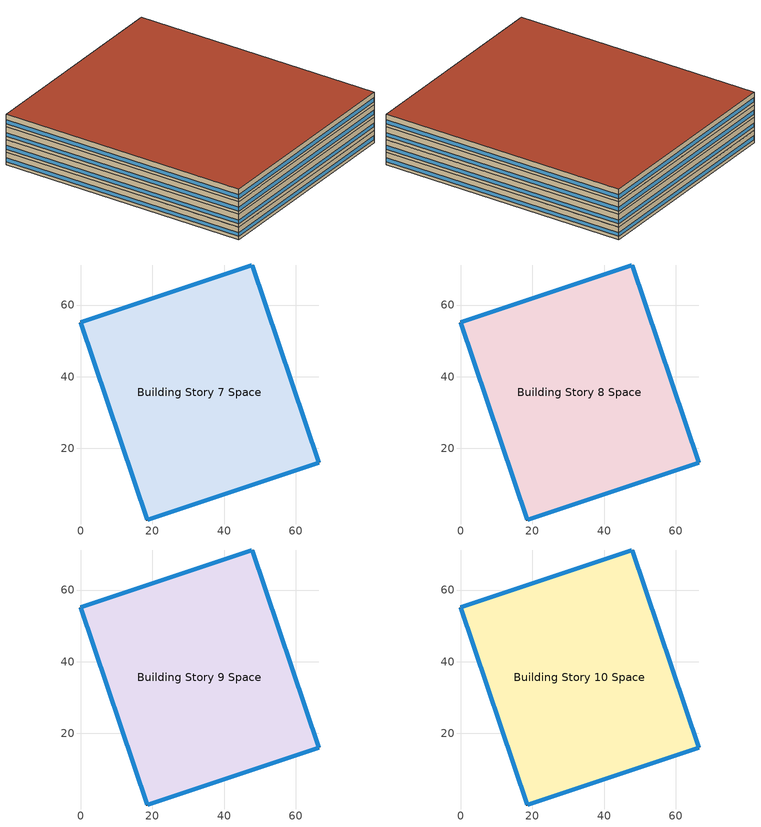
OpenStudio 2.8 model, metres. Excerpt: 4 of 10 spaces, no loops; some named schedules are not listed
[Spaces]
Building Story 7 Space
 floor adiabatic (LargeHotel Interior Floor): 66.46,16.05 18.65,0 0,55.14 47.81,71.19 z18
 wall outside: 18.65,0 66.46,16.05 47.81,71.19 0,55.14 18.65,0 z18:21
 window: 18.67,0.01 66.43,16.04 / 0.01,55.12 18.64,0.02 / 47.78,71.19 0.02,55.15 / 66.45,16.08 47.82,71.17 z18.76:19.66
 ceiling adiabatic (Typical IEAD Roof R-15.87): 47.81,71.19 0,55.14 18.65,0 66.46,16.05 z21
Building Story 8 Space
 floor adiabatic (LargeHotel Interior Floor): 66.46,16.05 18.65,0 0,55.14 47.81,71.19 z21
 wall outside: 18.65,0 66.46,16.05 47.81,71.19 0,55.14 18.65,0 z21:24
 window: 18.67,0.01 66.43,16.04 / 0.01,55.12 18.64,0.02 / 47.78,71.19 0.02,55.15 / 66.45,16.08 47.82,71.17 z21.76:22.66
 roof outside: 47.81,71.19 0,55.14 18.65,0 66.46,16.05 z24
Building Story 9 Space
 floor adiabatic (Typical Insulated Carpeted 6in Slab Floor): 66.46,16.05 18.65,0 0,55.14 47.81,71.19 z24
 wall outside: 18.65,0 66.46,16.05 47.81,71.19 0,55.14 18.65,0 z24:27
 window: 0.01,55.12 18.64,0.02 / 47.78,71.19 0.02,55.15 / 66.45,16.08 47.82,71.17 / 18.67,0.01 66.43,16.04 z24.76:25.66
 ceiling adiabatic (LargeHotel Interior Ceiling): 47.81,71.19 0,55.14 18.65,0 66.46,16.05 z27
Building Story 10 Space
 floor adiabatic (Typical Insulated Carpeted 6in Slab Floor): 66.46,16.05 18.65,0 0,55.14 47.81,71.19 z27
 wall outside: 18.65,0 66.46,16.05 47.81,71.19 0,55.14 18.65,0 z27:30
 window: 18.67,0.01 66.43,16.04 / 0.01,55.12 18.64,0.02 / 47.78,71.19 0.02,55.15 / 66.45,16.08 47.82,71.17 z27.76:28.66
 roof outside: 47.81,71.19 0,55.14 18.65,0 66.46,16.05 z30
shading: 47.81,71.19 0,55.14 18.65,0 66.46,16.05 z24
[Site]
Buffalo Niagara Intl Ap_NY_USA: Latitude {deg}=42.8197; Longitude {deg}=-78.8497; Time Zone {hr}=-5; Elevation {m}=215; Terrain=City
[Site:WaterMainsTemperature]
Calculation Method=Correlation; Annual Average Outdoor Air Temperature {C}=8.96667; Maximum Difference In Monthly Average Outdoor Air Temperatures {deltaC}=26.2
[SizingPeriod:DesignDay] Barometric Pressure {Pa}=98769; Sky Clearness=0; Rain Indicator=0; Snow Indicator=0; Day of Month=21; Daylight Saving Time Indicator=0; Humidity Indicating Type=Wetbulb; Dry-Bulb Temperature Range Modifier Type=DefaultMultipliers
Name | Maximum Dry-Bulb Temperature {C} | Daily Dry-Bulb Temperature Range {deltaC} | Humidity Indicating Conditions at Maximum Dry-Bulb | Wind Speed {m/s} | Wind Direction {deg} | Month | Day Type | Solar Model Indicator | ASHRAE Taub | ASHRAE Taud
Buffalo Niagara Intl Ap Ann Clg .4% Condns WB=>MDB | 27.8 | 9.3 | 23.8 | 5.7 | 240 | 7 | SummerDesignDay | ASHRAETau | 0.462 | 2.001
Buffalo Niagara Intl Ap Ann Clg .4% Condns DB=>MWB | 30.3 | 9.3 | 21.8 | 5.7 | 240 | 7 | SummerDesignDay | ASHRAETau | 0.462 | 2.001
Buffalo Niagara Intl Ap Ann Htg 99.6% Condns DB | -16.3 | 0 | -16.3 | 5.1 | 270 | 1 | WinterDesignDay | ASHRAEClearSky
[ClimateZones]
Climate Zone Institution Name 1=ASHRAE; Climate Zone Document Name 1=ANSI/ASHRAE Standard 169; Climate Zone Document Year 1=2006; Climate Zone Value 1=6A
[Site:GroundTemperature:BuildingSurface]
19.74, 19.69, 19.85, 20.06, 20.27, 20.46, 20.61, 20.65, 20.6, 20.38, 20.19, 19.9
[Building]
Hotel 1: Nominal Floor to Floor Height {m}=3; Default Construction Set=Res 90.1-2004 - LrgHotel - ASHRAE 169-2013-6A; Standards Number of Stories=10; Standards Number of Above Ground Stories=10; Standards Building Type=LargeHotel
[DefaultConstructionSet]
Res 90.1-2004 - LrgHotel - ASHRAE 169-2013-6A: Default Exterior Surface Constructions=Default Surface Constructions 1; Default Interior Surface Constructions=Default Surface Constructions 2; Default Ground Contact Surface Constructions=Default Surface Constructions 3; Default Exterior SubSurface Constructions=Default Sub Surface Constructions 1; Default Interior SubSurface Constructions=Default Sub Surface Constructions 2; Interior Partition Construction=Typical Interior Partition
[DefaultSurfaceConstructions]
Name | Floor Construction | Wall Construction | Roof Ceiling Construction
Default Surface Constructions 1 | Typical Insulated Exterior Mass Floor R-11.49 | Typical Insulated Exterior Mass Wall R-9.62 | Typical IEAD Roof R-15.87
Default Surface Constructions 2 | LargeHotel Interior Floor | LargeHotel Interior Wall | LargeHotel Interior Ceiling
Default Surface Constructions 3 | Typical Insulated Carpeted 6in Slab Floor | Typical Insulated Basement Mass Wall
[Construction]
Typical Insulated Exterior Mass Floor R-11.49: Typical Insulation R-8.93, 4 in. Normalweight Concrete Floor, Typical Carpet Pad
Typical Insulated Exterior Mass Wall R-9.62: 1IN Stucco, 8IN CONCRETE HW RefBldg, Typical Insulation R-7.23, 1/2IN Gypsum
Typical IEAD Roof R-15.87: Roof Membrane, Typical Insulation R-14.76, Metal Roof Surface
LargeHotel Interior Floor: Nonres_Floor_Insulation, 100mm Normalweight concrete floor, CP02 CARPET PAD
LargeHotel Interior Wall: G01 13mm gypsum board, G01 13mm gypsum board
LargeHotel Interior Ceiling: CP02 CARPET PAD, 100mm Normalweight concrete floor, Nonres_Floor_Insulation
Typical Insulated Carpeted 6in Slab Floor: 6 in. Normalweight Concrete Floor, Typical Carpet Pad
Typical Insulated Basement Mass Wall: 8 in. Concrete Block Basement Wall
U 0.57 SHGC 0.49 Dbl Blue 6mm/6mm Air: BLUE 6MM, AIR 6MM, CLEAR 6MM
Typical Insulated Metal Door R-1.43: F08 Metal surface, Typical Insulation R-0.58
Typical Overhead Door R-2.0: Typical Insulation R-1.15
U 1.17 SHGC 0.49 Simple Glazing Skylight U-1.17 SHGC 0.0: U 1.17 SHGC 0.49 Simple Glazing U-1.17 SHGC 0.0
Typical Interior Window: Clear 3mm
Typical Interior Door; Typical Interior Partition: G05 25mm wood
[Material:NoMass] Roughness=Smooth; Thermal Absorptance=0.9; Solar Absorptance=0.7
Name | Thermal Resistance {m2-K/W} | Visible Absorptance
Typical Insulation R-8.93 | 1.57183 | 0.7
Typical Carpet Pad; CP02 CARPET PAD | 0.21648 | 0.8
Typical Insulation R-7.23 | 1.27273 | 0.7
Typical Insulation R-14.76 | 2.59864 | 0.7
Nonres_Floor_Insulation | 2.88292 | 0.7
Typical Insulation R-0.58 | 0.101875 | 0.7
Typical Insulation R-1.15 | 0.202527 | 0.7
[Material]
Name | Roughness | Thickness {m} | Conductivity {W/m-K} | Density {kg/m3} | Specific Heat {J/kg-K} | Thermal Absorptance | Solar Absorptance | Visible Absorptance
4 in. Normalweight Concrete Floor | MediumRough | 0.1016 | 2.31 | 2322 | 832 | 0.9 | 0.7 | 0.7
1IN Stucco | Smooth | 0.0253 | 0.6918 | 1858 | 837 | 0.9 | 0.7 | 0.92
8IN CONCRETE HW RefBldg | Rough | 0.2032 | 1.311 | 2240 | 836.8 | 0.9 | 0.7 | 0.7
1/2IN Gypsum | Smooth | 0.0127 | 0.16 | 784.9 | 830 | 0.9 | 0.4 | 0.4
Roof Membrane | VeryRough | 0.0095 | 0.16 | 1121.29 | 1460 | 0.9 | 0.7 | 0.7
Metal Roof Surface; F08 Metal surface | Smooth | 0.0008 | 45.28 | 7824 | 500 | 0.9 | 0.7 | 0.7
100mm Normalweight concrete floor | MediumRough | 0.1016 | 2.31045 | 2322 | 832.557 |  | 0 | 0
G01 13mm gypsum board | Smooth | 0.0127 | 0.160031 | 800.001 | 1090.73 | 0.9 | 0.7 | 0.5
6 in. Normalweight Concrete Floor | MediumRough | 0.1524 | 2.31 | 2322 | 832 | 0.9 | 0.7 | 0.7
8 in. Concrete Block Basement Wall | MediumRough | 0.2032 | 1.326 | 1842 | 912 | 0.9 | 0.7 | 0.7
G05 25mm wood | MediumSmooth | 0.0254 | 0.15 | 608 | 1630 | 0.9 | 0.5 | 0.5
[DefaultSubSurfaceConstructions]
Name | Fixed Window Construction | Operable Window Construction | Door Construction | Glass Door Construction | Overhead Door Construction | Skylight Construction | Tubular Daylight Dome Construction | Tubular Daylight Diffuser Construction
Default Sub Surface Constructions 1 | U 0.57 SHGC 0.49 Dbl Blue 6mm/6mm Air | U 0.57 SHGC 0.49 Dbl Blue 6mm/6mm Air | Typical Insulated Metal Door R-1.43 | U 0.57 SHGC 0.49 Dbl Blue 6mm/6mm Air | Typical Overhead Door R-2.0 | U 1.17 SHGC 0.49 Simple Glazing Skylight U-1.17 SHGC 0.0 | Typical Interior Window | Typical Interior Window
Default Sub Surface Constructions 2 | Typical Interior Window | Typical Interior Window | Typical Interior Door
[WindowMaterial:Glazing] Optical Data Type=SpectralAverage; Infrared Transmittance at Normal Incidence=0; Front Side Infrared Hemispherical Emissivity=0.84; Back Side Infrared Hemispherical Emissivity=0.84; Conductivity {W/m-K}=0.9; Dirt Correction Factor for Solar and Visible Transmittance=1; Solar Diffusing=No
Name | Thickness {m} | Solar Transmittance at Normal Incidence | Front Side Solar Reflectance at Normal Incidence | Back Side Solar Reflectance at Normal Incidence | Visible Transmittance at Normal Incidence | Front Side Visible Reflectance at Normal Incidence | Back Side Visible Reflectance at Normal Incidence
BLUE 6MM | 0.006 | 0.48 | 0.05 | 0.05 | 0.57 | 0.06 | 0.06
CLEAR 6MM | 0.006 | 0.775 | 0.071 | 0.071 | 0.881 | 0.08 | 0.08
Clear 3mm | 0.003 | 0.837 | 0.075 | 0.075 | 0.898 | 0.081 | 0.081
[WindowMaterial:Gas]
AIR 6MM: Gas Type=Air; Thickness {m}=0.0063
[WindowMaterial:SimpleGlazingSystem]
U 1.17 SHGC 0.49 Simple Glazing U-1.17 SHGC 0.0: U-Factor {W/m2-K}=6.64357; Solar Heat Gain Coefficient=0.49; Visible Transmittance=0.38
[People:Definition] Number of People Calculation Method=People/Area; Fraction Radiant=0.3
Name | People per Space Floor Area {person/m2}
LargeHotel Retail People Definition | 0.161459
LargeHotel Lobby People Definition | 0.322917
LargeHotel Laundry People Definition | 0.0430556
LargeHotel Kitchen People Definition | 0.0538196
LargeHotel GuestRoom People Definition | 0.0384272
LargeHotel Corridor People Definition | 0.0107639
LargeHotel Storage People Definition | 0.0215278
LargeHotel Cafe People Definition; LargeHotel Banquet People Definition | 0.721182
[Lights:Definition] Design Level Calculation Method=Watts/Area; Fraction Radiant=0.7; Fraction Visible=0.2
Name | Watts per Space Floor Area {W/m2}
LargeHotel Retail Lights Definition; LargeHotel Mechanical Lights Definition | 16.1459
LargeHotel Lobby Lights Definition; LargeHotel GuestRoom Lights Definition | 11.8403
LargeHotel Laundry Lights Definition | 6.45835
LargeHotel Kitchen Lights Definition | 12.9167
LargeHotel Corridor Lights Definition | 5.38196
LargeHotel Storage Lights Definition | 8.61113
LargeHotel Cafe Lights Definition; LargeHotel Banquet Lights Definition | 13.9931
[ElectricEquipment:Definition] Design Level Calculation Method=Watts/Area
Name | Watts per Space Floor Area {W/m2} | Fraction Radiant | Fraction Latent | Fraction Lost
LargeHotel Retail Elec Equip Definition | 10.7639 | 0.5
LargeHotel Mechanical Elec Equip Definition; LargeHotel Cafe Elec Equip Definition | 5.38196 | 0.5
LargeHotel Lobby Elec Equip Definition | 8.07293 | 0.5
LargeHotel Laundry Elec Equip Definition | 61.6772 | 0.5
LargeHotel Kitchen Elec Equip Definition | 508.057 | 0.5 | 0.2 | 0.1
LargeHotel GuestRoom Elec Equip Definition | 6.74897 | 0.5
LargeHotel Storage Elec Equip Definition | 2.69098 | 0.5
LargeHotel Banquet Elec Equip Definition | 67.8234 | 0.5
Elevator Lift Motor 1 - pre-normalized value was 20370 W. | 6.93512 | 0 |  | 1
Elevator Fan 1 - pre-normalized value was 75 W. | 0.0254408 | 0.5
Elevator Lights 1 - pre-normalized value was 89 W. | 0.0302866 | 0.5
[DesignSpecification:OutdoorAir] Outdoor Air Method=Sum
Name | Outdoor Air Flow per Person {m3/s-person} | Outdoor Air Flow per Floor Area {m3/s-m2}
Blended OA | 0.00844505 | 0.000621586
Blended OA 1 | 0.0087795
Blended OA 2 | 0.00706215 | 1.71672e-05
Blended OA 8 | 0.00707921
[DefaultScheduleSet]
Story Mid8 Blended Space Type Schedule Set; Story Mid2 Blended Space Type Schedule Set; Story Ground Blended Space Type Schedule Set; Story Mid Blended Space Type Schedule Set
[GasEquipment:Definition] Design Level Calculation Method=Watts/Area
Name | Watts per Space Floor Area {W/m2} | Fraction Radiant | Fraction Latent | Fraction Lost
LargeHotel Laundry Gas Equip Definition | 536.28 | 0.5
LargeHotel Kitchen Gas Equip Definition | 2419.57 | 0.2 | 0.1 | 0.7
[SpaceInfiltration:DesignFlowRate] Schedule=Always On Discrete; Design Flow Rate Calculation Method=Flow/ExteriorArea; Constant Term Coefficient=0; Temperature Term Coefficient=0; Velocity Term Coefficient=0.224; Velocity Squared Term Coefficient=0
Name | Space or SpaceType | Flow per Exterior Surface Area {m3/s-m2}
LargeHotel Banquet A  - Story Ground Infiltration; LargeHotel Banquet C  - Story Ground Infiltration | Story Ground Blended Space Type | 7.40257e-05
LargeHotel Banquet A  - Story Mid Infiltration; LargeHotel Banquet C  - Story Mid Infiltration | Story Mid Blended Space Type | 0.000213646
LargeHotel Banquet A end_a - Story Mid Infiltration; LargeHotel Banquet C end_a - Story Mid Infiltration; LargeHotel Lobby A end_b - Story Mid Infiltration; LargeHotel Lobby C end_b - Story Mid Infiltration | Story Mid Blended Space Type | 3.20196e-05
LargeHotel Banquet B end_a - Story Mid Infiltration; LargeHotel Lobby B end_b - Story Mid Infiltration | Story Mid Blended Space Type | 5.20159e-05
LargeHotel Cafe A  - Story Ground Infiltration; LargeHotel Cafe C  - Story Ground Infiltration | Story Ground Blended Space Type | 7.01632e-05
LargeHotel Cafe A end_a - Story Ground Infiltration; LargeHotel Cafe C end_a - Story Ground Infiltration; LargeHotel Mechanical A end_b - Story Ground Infiltration; LargeHotel Mechanical C end_b - Story Ground Infiltration | Story Ground Blended Space Type | 3.20196e-05
LargeHotel Cafe B end_a - Story Ground Infiltration; LargeHotel Mechanical B end_b - Story Ground Infiltration | Story Ground Blended Space Type | 5.20159e-05
LargeHotel Corridor A  - Story Mid2 Infiltration; LargeHotel Corridor C  - Story Mid2 Infiltration | Story Mid2 Blended Space Type | 1.29568e-05
LargeHotel Corridor A end_b - Story Mid2 Infiltration; LargeHotel Corridor C end_b - Story Mid2 Infiltration; LargeHotel Lobby A end_a - Story Mid2 Infiltration; LargeHotel Lobby C end_a - Story Mid2 Infiltration | Story Mid2 Blended Space Type | 3.20196e-05
LargeHotel Corridor B end_b - Story Mid2 Infiltration; LargeHotel Lobby B end_a - Story Mid2 Infiltration | Story Mid2 Blended Space Type | 5.20159e-05
LargeHotel GuestRoom A  - Story Mid8 Infiltration; LargeHotel GuestRoom C  - Story Mid8 Infiltration | Story Mid8 Blended Space Type | 0.000396561
LargeHotel GuestRoom A end_a - Story Mid8 Infiltration; LargeHotel GuestRoom A end_b - Story Mid8 Infiltration; LargeHotel GuestRoom C end_a - Story Mid8 Infiltration; LargeHotel GuestRoom C end_b - Story Mid8 Infiltration | Story Mid8 Blended Space Type | 3.20196e-05
LargeHotel GuestRoom B end_a - Story Mid8 Infiltration; LargeHotel GuestRoom B end_b - Story Mid8 Infiltration | Story Mid8 Blended Space Type | 5.20159e-05
LargeHotel Kitchen A  - Story Ground Infiltration; LargeHotel Kitchen C  - Story Ground Infiltration | Story Ground Blended Space Type | 4.72394e-05
LargeHotel Laundry A  - Story Ground Infiltration; LargeHotel Laundry C  - Story Ground Infiltration | Story Ground Blended Space Type | 3.58189e-05
LargeHotel Lobby A  - Story Mid Infiltration; LargeHotel Lobby C  - Story Mid Infiltration | Story Mid Blended Space Type | 0.000182915
LargeHotel Lobby A  - Story Mid2 Infiltration; LargeHotel Lobby C  - Story Mid2 Infiltration | Story Mid2 Blended Space Type | 0.000383604
LargeHotel Mechanical A  - Story Ground Infiltration; LargeHotel Mechanical C  - Story Ground Infiltration | Story Ground Blended Space Type | 5.92618e-05
LargeHotel Retail A  - Story Ground Infiltration; LargeHotel Retail C  - Story Ground Infiltration | Story Ground Blended Space Type | 6.64466e-05
LargeHotel Storage A  - Story Ground Infiltration; LargeHotel Storage C  - Story Ground Infiltration | Story Ground Blended Space Type | 4.36056e-05
[ElectricEquipment]
Name | Electric Equipment Definition | Space or SpaceType | Schedule | Multiplier
13 Elevator Lift Motors | Elevator Lift Motor 1 - pre-normalized value was 20370 W. | Story Ground Blended Space Type | Elevator Schedule 1 | 13
13 Elevator Fans | Elevator Fan 1 - pre-normalized value was 75 W. | Story Ground Blended Space Type | Elevator Schedule 3 | 13
13 Elevator Lights | Elevator Lights 1 - pre-normalized value was 89 W. | Story Ground Blended Space Type | Elevator Schedule 2 | 13
LargeHotel Cafe Elec Equip 1 | LargeHotel Cafe Elec Equip Definition | Story Ground Blended Space Type | HotelLarge BLDG_EQUIP_SCH | 0.201066
LargeHotel Laundry Elec Equip 1 | LargeHotel Laundry Elec Equip Definition | Story Ground Blended Space Type | HotelLarge BLDG_EQUIP_SCH | 0.0835756
LargeHotel Storage Elec Equip 1 | LargeHotel Storage Elec Equip Definition | Story Ground Blended Space Type | HotelLarge BASEMENT_EQUIP_SCH | 0.101744
LargeHotel Kitchen Elec Equip 1 | LargeHotel Kitchen Elec Equip Definition | Story Ground Blended Space Type | HotelLarge Kitchen_Elec_Equip_SCH | 0.110223
LargeHotel Mechanical Elec Equip 1 | LargeHotel Mechanical Elec Equip Definition | Story Ground Blended Space Type | HotelLarge BASEMENT_EQUIP_SCH | 0.17563
LargeHotel Retail Elec Equip 1 | LargeHotel Retail Elec Equip Definition | Story Ground Blended Space Type | HotelLarge BLDG_EQUIP_SCH | 0.155039
LargeHotel Banquet Elec Equip 1 | LargeHotel Banquet Elec Equip Definition | Story Ground Blended Space Type | HotelLarge Kitchen_Elec_Equip_SCH | 0.172723
LargeHotel Lobby Elec Equip 1 | LargeHotel Lobby Elec Equip Definition | Story Mid Blended Space Type | HotelLarge BLDG_EQUIP_SCH | 0.464147
LargeHotel Banquet Elec Equip 2 | LargeHotel Banquet Elec Equip Definition | Story Mid Blended Space Type | HotelLarge Kitchen_Elec_Equip_SCH | 0.535853
LargeHotel Lobby Elec Equip 2 | LargeHotel Lobby Elec Equip Definition | Story Mid2 Blended Space Type | HotelLarge BLDG_EQUIP_SCH | 0.932413
LargeHotel GuestRoom Elec Equip 4 | LargeHotel GuestRoom Elec Equip Definition | Story Mid8 Blended Space Type | HotelLarge GuestRoom_Eqp_Sch_Base | 1
[Exterior:Lights:Definition]
Name | Design Level {W}
Parking Areas and Drives Def (W/ft^2) | 0.15
Building Facades Def (W/ft^2) | 0.2
Main Entries Def (W/ft) | 30
Other Doors Def (W/ft) | 20
Entry Canopies Def (W/ft^2) | 1.25
[Exterior:Lights] Control Option=AstronomicalClock
Name | Exterior Lights Definition | Schedule | Multiplier
Parking Areas and Drives | Parking Areas and Drives Def (W/ft^2) | Always On Discrete | 227289
Building Facades | Building Facades Def (W/ft^2) | Schedule Ruleset 1 | 9605.68
Main Entries | Main Entries Def (W/ft) | Always On Discrete | 50.5856
Other Doors | Other Doors Def (W/ft) | Always On Discrete | 28.7073
Entry Canopies | Entry Canopies Def (W/ft^2) | Always On Discrete | 1620
[ThermostatSetpoint:DualSetpoint] Heating Setpoint Temperature Schedule=HotelLarge HTGSETP_SCH; Cooling Setpoint Temperature Schedule=HotelLarge CLGSETP_SCH
Story Mid8 Blended Space Type Thermostat; Story Mid2 Blended Space Type Thermostat; Story Ground Blended Space Type Thermostat; Story Mid Blended Space Type Thermostat
[People] Activity Level Schedule=HotelLarge ACTIVITY_SCH; Work Efficiency Schedule=Work Efficiency Schedule; Clothing Insulation Schedule=Clothing Schedule; Air Velocity Schedule=Air Velocity Schedule
Name | People Definition | Space or SpaceType | Number of People Schedule | Multiplier
LargeHotel Cafe People 1 | LargeHotel Cafe People Definition | Story Ground Blended Space Type | HotelLarge BLDG_OCC_SCH | 0.201066
LargeHotel Laundry People 1 | LargeHotel Laundry People Definition | Story Ground Blended Space Type | HotelLarge LaundryRoom_Occ_Sch | 0.0835756
LargeHotel Storage People 1 | LargeHotel Storage People Definition | Story Ground Blended Space Type | HotelLarge BLDG_OCC_SCH | 0.101744
LargeHotel Kitchen People 1 | LargeHotel Kitchen People Definition | Story Ground Blended Space Type | HotelLarge BLDG_OCC_SCH | 0.110223
LargeHotel Retail People 1 | LargeHotel Retail People Definition | Story Ground Blended Space Type | HotelLarge BLDG_OCC_SCH | 0.155039
LargeHotel Banquet People 1 | LargeHotel Banquet People Definition | Story Ground Blended Space Type | HotelLarge MeetingRoom_Occ_Sch | 0.172723
LargeHotel Lobby People 1 | LargeHotel Lobby People Definition | Story Mid Blended Space Type | HotelLarge BLDG_OCC_SCH | 0.464147
LargeHotel Banquet People 2 | LargeHotel Banquet People Definition | Story Mid Blended Space Type | HotelLarge MeetingRoom_Occ_Sch | 0.535853
LargeHotel Lobby People 2 | LargeHotel Lobby People Definition | Story Mid2 Blended Space Type | HotelLarge BLDG_OCC_SCH | 0.932413
LargeHotel Corridor People 1 | LargeHotel Corridor People Definition | Story Mid2 Blended Space Type | HotelLarge BLDG_OCC_SCH | 0.0675872
LargeHotel GuestRoom People 4 | LargeHotel GuestRoom People Definition | Story Mid8 Blended Space Type | HotelLarge GuestRoom_Occ_Sch | 1
[Lights] Fraction Replaceable=1
Name | Lights Definition | Space or SpaceType | Schedule | Multiplier
LargeHotel Cafe Lights 1 | LargeHotel Cafe Lights Definition | Story Ground Blended Space Type | HotelLarge BLDG_LIGHT_SCH | 0.201066
LargeHotel Laundry Lights 1 | LargeHotel Laundry Lights Definition | Story Ground Blended Space Type | HotelLarge BLDG_LIGHT_SCH | 0.0835756
LargeHotel Storage Lights 1 | LargeHotel Storage Lights Definition | Story Ground Blended Space Type | HotelLarge BLDG_LIGHT_STORAGE_SCH | 0.101744
LargeHotel Kitchen Lights 1 | LargeHotel Kitchen Lights Definition | Story Ground Blended Space Type | HotelLarge BLDG_LIGHT_SCH | 0.110223
LargeHotel Mechanical Lights 1 | LargeHotel Mechanical Lights Definition | Story Ground Blended Space Type | HotelLarge BLDG_LIGHT_SCH | 0.17563
LargeHotel Retail Lights 1 | LargeHotel Retail Lights Definition | Story Ground Blended Space Type | HotelLarge BLDG_LIGHT_SCH | 0.155039
LargeHotel Banquet Lights 1 | LargeHotel Banquet Lights Definition | Story Ground Blended Space Type | HotelLarge BLDG_LIGHT_SCH | 0.172723
LargeHotel Lobby Lights 1 | LargeHotel Lobby Lights Definition | Story Mid Blended Space Type | HotelLarge BLDG_LIGHT_SCH | 0.464147
LargeHotel Banquet Lights 2 | LargeHotel Banquet Lights Definition | Story Mid Blended Space Type | HotelLarge BLDG_LIGHT_SCH | 0.535853
LargeHotel Lobby Lights 2 | LargeHotel Lobby Lights Definition | Story Mid2 Blended Space Type | HotelLarge BLDG_LIGHT_SCH | 0.932413
LargeHotel Corridor Lights 1 | LargeHotel Corridor Lights Definition | Story Mid2 Blended Space Type | HotelLarge BLDG_LIGHT_CORRIDOR_SCH | 0.0675872
LargeHotel GuestRoom Lights 4 | LargeHotel GuestRoom Lights Definition | Story Mid8 Blended Space Type | HotelLarge BLDG_LIGHT_GUESTROOM_SCH | 1
[GasEquipment] Space or SpaceType=Story Ground Blended Space Type
Name | Gas Equipment Definition | Schedule | Multiplier
LargeHotel Laundry Gas Equip 1 | LargeHotel Laundry Gas Equip Definition | HotelLarge BLDG_EQUIP_SCH | 0.0835756
LargeHotel Kitchen Gas Equip 1 | LargeHotel Kitchen Gas Equip Definition | HotelLarge Kitchen_Gas_Equip_SCH | 0.110223
[SpaceType] Standards Building Type=LargeHotel
Name | Default Schedule Set | Design Specification Outdoor Air Object | Standards Space Type
Story Ground Blended Space Type | Story Ground Blended Space Type Schedule Set | Blended OA | Cafe
Story Mid Blended Space Type | Story Mid Blended Space Type Schedule Set | Blended OA 1 | Banquet
Story Mid2 Blended Space Type | Story Mid2 Blended Space Type Schedule Set | Blended OA 2 | Lobby
Story Mid8 Blended Space Type | Story Mid8 Blended Space Type Schedule Set | Blended OA 8 | GuestRoom
[Space]
Name | Space Type | Building Story | Thermal Zone
Building Story 7 Space | Story Mid Blended Space Type | Building Story 7 | Building Story 7 ThermalZone
Building Story 8 Space | Story Mid2 Blended Space Type | Building Story 8 | Building Story 8 ThermalZone
Building Story 9 Space | Story Ground Blended Space Type | Building Story 9 | Building Story 9 ThermalZone
Building Story 10 Space | Story Mid8 Blended Space Type | Building Story 10 | Building Story 10 ThermalZone
[BuildingStory]
Building Story 7; Building Story 8; Building Story 9; Building Story 10
[ThermalZone] Use Ideal Air Loads=No
Name | Thermostat
Building Story 7 ThermalZone | Story Mid Blended Space Type Thermostat
Building Story 8 ThermalZone | Story Mid2 Blended Space Type Thermostat
Building Story 9 ThermalZone | Story Ground Blended Space Type Thermostat
Building Story 10 ThermalZone | Story Mid8 Blended Space Type Thermostat
[Schedule:Ruleset]
Name | Default Day Schedule | Summer Design Day Schedule | Winter Design Day Schedule
HotelLarge BLDG_EQUIP_SCH | HotelLarge BLDG_EQUIP_SCH Default | HotelLarge BLDG_EQUIP_SCH Summer Design Day | HotelLarge BLDG_EQUIP_SCH Winter Design Day
HotelLarge Kitchen_Elec_Equip_SCH | HotelLarge Kitchen_Elec_Equip_SCH Default | HotelLarge Kitchen_Elec_Equip_SCH Summer Design Day | HotelLarge Kitchen_Elec_Equip_SCH Winter Design Day
Schedule Ruleset 1 | Schedule Day 33
HotelLarge HTGSETP_SCH | HotelLarge HTGSETP_SCH Default | HotelLarge HTGSETP_SCH Summer Design Day | HotelLarge HTGSETP_SCH Winter Design Day
HotelLarge CLGSETP_SCH | HotelLarge CLGSETP_SCH Default | HotelLarge CLGSETP_SCH Summer Design Day | HotelLarge CLGSETP_SCH Winter Design Day
[Schedule:Constant]
Always On Discrete: Value=1
